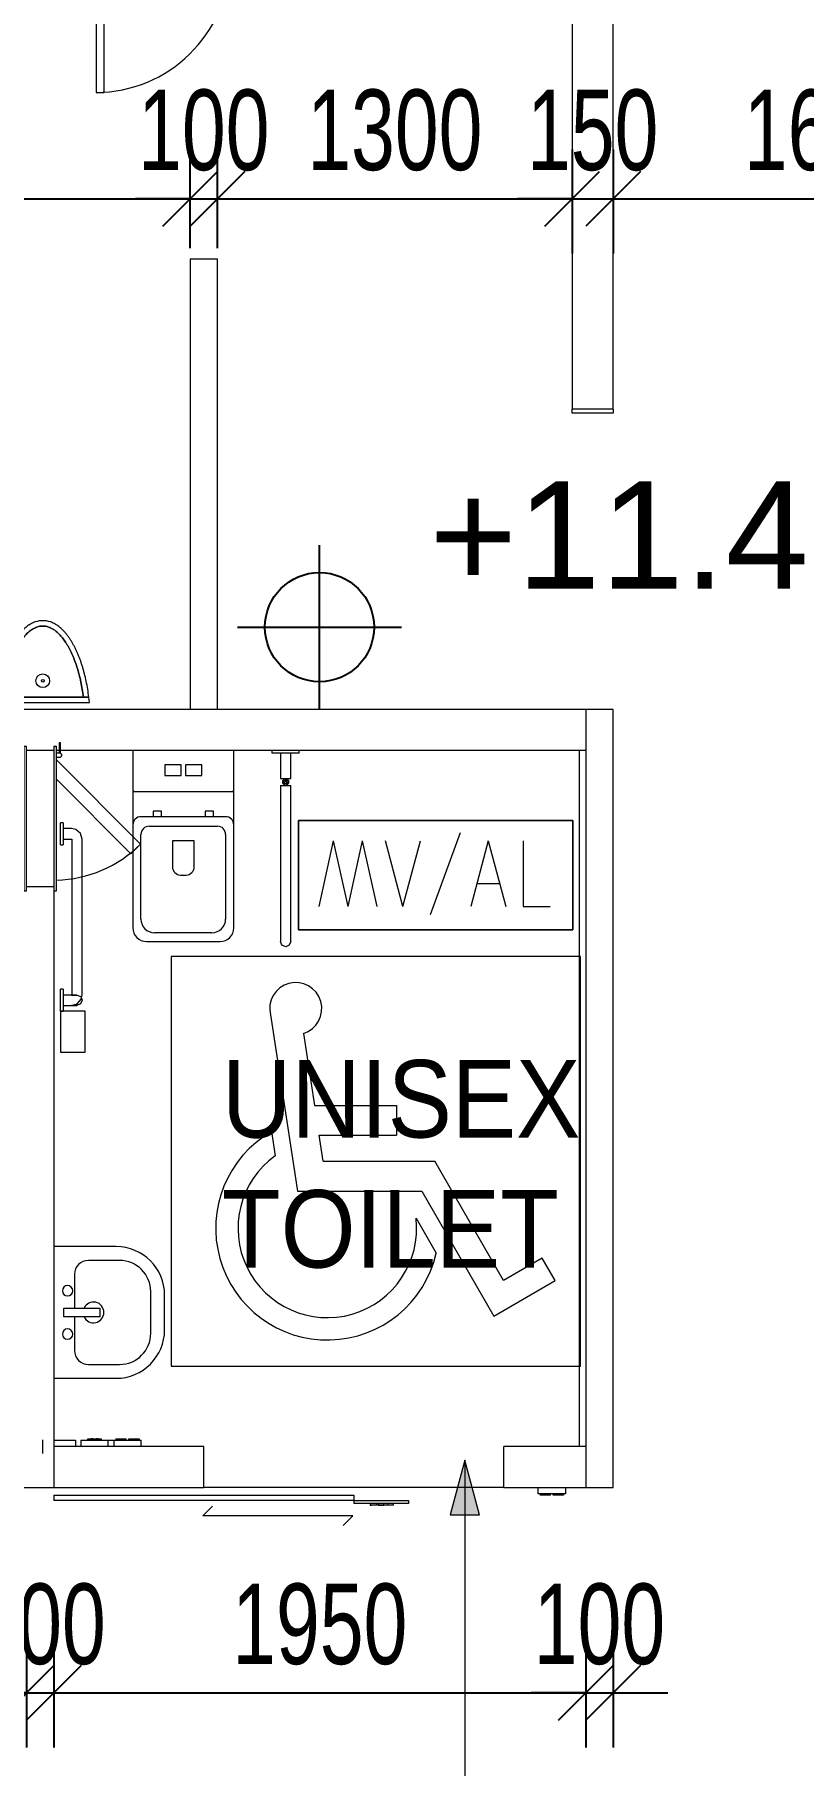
# Model space of a CAD drawing. Header units: millimetres. Extents: x 12827 to 178996, y -27589 to 73652.
# Drawn here: x 67819 to 70636, y 38590 to 44929 of the extents above; entities that cross this region are included whole.
import ezdxf

# ---------------------------------------------------------------- set-up
doc = ezdxf.new("R2010")
doc.units = ezdxf.units.MM
for name, color, linetype, lineweight in [('A-ANNO-DIMS', 211, 'Continuous', 5), ('A-ANNO-NOTE', 131, 'Continuous', 25), ('A-DETL-GENF', 92, 'Continuous', 20), ('A-DETL-THIN', 151, 'Continuous', 9), ('A-DOOR', 31, 'Continuous', 20), ('A-DOOR-FRAM', 31, 'Continuous', 30), ('A-FLOR', 192, 'Continuous', 9), ('A-GENM', 13, 'Continuous', 20), ('A-WALL', 113, 'Continuous', 20), ('G-ANNO-TEXT', 231, 'Continuous', 5), ('P-SANR-FIXT', 6, 'Continuous', 9)]:
    doc.layers.add(name, color=color, linetype=linetype, lineweight=lineweight)
doc.styles.add('Arial_1', font='arial.ttf', dxfattribs={"height": 393.413174})
doc.styles.add('Arial_2', font='arial.ttf', dxfattribs={"width": 0.7, "height": 295.05988})
doc.styles.add('Swis721 BT_1', font='swiss.ttf', dxfattribs={"width": 0.89, "height": 283.821263})
doc.dimstyles.new('Linear_-_1_5mm_Arial', dxfattribs={"dimscale": 304.8, "dimtxt": 300, "dimasz": 0.656168, "dimexe": 0.656168, "dimexo": 0.0625, "dimgap": 0.328084, "dimtad": 1, "dimdec": 0, "dimzin": 0, "dimdsep": 46, "dimtxsty": 'Arial_2', "dimblk1": 'OBLIQUE', "dimblk2": 'OBLIQUE', "dimsah": 1, "dimcen": 0.09, "dimadec": 0, "dimazin": 0, "dimtfac": 1, "dimtdec": 4, "dimtix": 1, "dimtmove": 0, "dimatfit": 3, "dimfxl": 0.656168, "dimfxlon": 1, "dimtvp": 1, "dimtolj": 1, "dimtzin": 0, "dimarcsym": 2})
doc.dimstyles.new('Linear_-_1_5mm_Arial_1', dxfattribs={"dimscale": 304.8, "dimtxt": 300, "dimasz": 0.656168, "dimexe": 0.656168, "dimexo": 0.0625, "dimgap": 0.328084, "dimtad": 1, "dimdec": 0, "dimzin": 0, "dimdsep": 46, "dimtxsty": 'Arial_2', "dimblk1": 'OBLIQUE', "dimblk2": 'OBLIQUE', "dimsah": 1, "dimcen": 0.09, "dimadec": 0, "dimazin": 0, "dimtfac": 1, "dimtdec": 4, "dimtix": 1, "dimtmove": 2, "dimatfit": 3, "dimfxl": 0.656168, "dimfxlon": 1, "dimtvp": 1, "dimtolj": 1, "dimtzin": 0, "dimarcsym": 2})

# ---------------------------------------------------------------- blocks, each defined once
blk = doc.blocks.new('DLN_Toilet-Disable - DLN_Toilet-Disable-2543874-Copy of 1_F')
at = {"layer": 'P-SANR-FIXT'}
for p, q in [((450, 1105.4), (360, 1105.4)), ((360, 1105.4), (360, 955.4)), ((450, 955.4), (450, 1105.4)), ((360, 955.4), (450, 955.4)), ((450, 955), (440, 955)), ((440, 875), (440, 955)), ((440, 955), (440, 953.6)), ((450, 955), (440, 955)), ((440, 953.6), (440, 955)), ((440, 955), (440, 953.6)), ((450, 955), (440, 955)), ((440, 953.6), (440, 955)), ((440, 955), (440, 953.6)), ((450, 953.6), (450, 955)), ((450, 955), (450, 875)), ((450, 953.6), (450, 955)), ((450, 955), (450, 953.6)), ((450, 953.6), (450, 955)), ((450, 955), (450, 953.6)), ((371, 895.5), (371, 325.1)), ((409, 325.1), (409, 895.5)), ((440, 934), (410, 934)), ((440, 934), (410, 934)), ((440, 934), (410, 934)), ((410, 896), (440, 896)), ((410, 896), (440, 896)), ((410, 896), (440, 896)), ((440, 876.4), (440, 875)), ((440, 875), (440, 876.4)), ((440, 876.4), (440, 875)), ((440, 875), (440, 876.4)), ((440, 876.4), (440, 875)), ((440, 875), (450, 875)), ((440, 875), (450, 875)), ((440, 875), (450, 875)), ((450, 875), (450, 876.4)), ((450, 875), (450, 876.4)), ((450, 876.4), (450, 875)), ((450, 875), (450, 876.4)), ((450, 876.4), (450, 875)), ((-394, 700), (-394, 128.2)), ((-356, 128.2), (-356, 700)), ((135, 700), (-135, 700)), ((-185, 650), (-185, 272.8)), ((-105, 667.8), (105.2, 667.8)), ((185, 272.8), (185, 650)), ((-155, 307.8), (-155, 617.8)), ((155.2, 617.8), (155.2, 307.8)), ((10, 456.5), (-10, 456.5)), ((-40, 426.5), (-40, 331.7)), ((40, 331.7), (40, 426.5)), ((-40, 331.7), (40, 331.7)), ((440, 324.6), (410, 324.6)), ((450, 345.6), (440, 345.6)), ((440, 265.6), (440, 345.6)), ((440, 345.6), (440, 344.2)), ((450, 344.2), (450, 345.6)), ((450, 345.6), (450, 265.6)), ((-185, 272.8), (-185, 145)), ((125.2, 277.8), (-125, 277.8)), ((185, 145), (185, 272.8)), ((410, 286.6), (440, 286.6)), ((440, 267), (440, 265.6)), ((440, 265.6), (450, 265.6)), ((450, 265.6), (450, 267)), ((-155, 242.8), (155, 242.8)), ((-110, 242.8), (-110, 222.8)), ((-110, 222.8), (-80, 222.8)), ((-80, 222.8), (-80, 242.8)), ((80, 242.8), (80, 222.8)), ((80, 222.8), (110, 222.8)), ((110, 222.8), (110, 242.8)), ((-356, 128.2), (-394, 128.2)), ((-377.5, 115.7), (-377.5, 128.2)), ((-372.5, 128.2), (-372.5, 115.7)), ((-185, 145), (-185, 0)), ((180, 150), (-180, 150)), ((185, 0), (185, 145)), ((-394, 103.2), (-394, 10)), ((-356, 103.2), (-394, 103.2)), ((-365, 120.7), (-385, 120.7)), ((-385, 110.7), (-385, 120.7)), ((-385, 120.7), (-385, 118.2)), ((-385, 113.2), (-385, 110.7)), ((-385, 110.7), (-365, 110.7)), ((-377.5, 125.7), (-382.5, 125.7)), ((-382.5, 118.2), (-382.5, 120.7)), ((-382.5, 120.7), (-382.5, 115.7)), ((-382.5, 115.7), (-382.5, 118.3)), ((-382.5, 103.2), (-382.5, 115.7)), ((-377.5, 115.7), (-377.5, 103.2)), ((-377.5, 105.7), (-372.5, 105.7)), ((-367.5, 125.7), (-372.5, 125.7)), ((-372.5, 103.2), (-372.5, 115.7)), ((-367.5, 115.7), (-367.5, 120.7)), ((-367.5, 120.7), (-367.5, 118.2)), ((-367.5, 118.3), (-367.5, 115.7)), ((-367.5, 115.7), (-367.5, 103.2)), ((-365, 118.2), (-365, 120.7)), ((-365, 120.7), (-365, 110.7)), ((-365, 110.7), (-365, 113.2)), ((-356, 10), (-356, 103.2)), ((-7.5, 92.5), (-67.5, 92.5)), ((-67.5, 92.5), (-67.5, 52.5)), ((-7.5, 52.5), (-7.5, 92.5)), ((67.5, 92.5), (7.5, 92.5)), ((7.5, 92.5), (7.5, 52.5)), ((67.5, 52.5), (67.5, 92.5)), ((-425, 10), (-325, 10)), ((-425, 10), (-425, 0)), ((-325, 10), (-325, 0)), ((-67.5, 52.5), (-7.5, 52.5)), ((7.5, 52.5), (67.5, 52.5))]:
    blk.add_line(p, q, dxfattribs=at)
at = {"layer": 'P-SANR-FIXT', "flags": 128}
for points in [[(371, 915), (377, 928.9), (390, 934)], [(410, 934), (388.9, 927.9), (374.6, 911.6), (371, 895.5)], [(390, 896), (376.1, 902), (371, 915)], [(390, 934), (396, 934), (410, 934)], [(410, 934), (395.7, 934), (390, 934)], [(410, 896), (395.7, 896), (390, 896)], [(390, 896), (396, 896), (410, 896)], [(409, 895.5), (409.3, 895.8), (410, 896)], [(-394, 700), (-388, 713.9), (-375, 719)], [(-375, 719), (-361.1, 713), (-356, 700)], [(371, 325.1), (377.2, 304.3), (393.7, 290.1), (410, 286.6)], [(410, 324.6), (409, 325), (409, 325.1)]]:
    blk.add_lwpolyline(points, dxfattribs=at)
at = {"layer": 'P-SANR-FIXT'}
for centre, radius, start, end in [((-135, 650), 50, 90, 180), ((135, 650), 50, 0, 90), ((-105, 617.8), 50, 90, 180), ((105.2, 617.8), 50, 0, 90), ((-10, 426.5), 30, 90, 180), ((10, 426.5), 30, 360, 90), ((-155, 272.8), 30, 180, 270), ((-125, 307.8), 30, 180, 270), ((125.2, 307.8), 30, 270, 0), ((155, 272.8), 30, 270, 0), ((-180, 145), 5, 90, 180), ((-180, 145), 5, 105, 165), ((-180, 145), 5, 105, 165), ((180, 145), 5, 0, 90), ((180, 145), 5, 15, 75), ((180, 145), 5, 15, 75)]:
    blk.add_arc(centre, radius, start, end, dxfattribs=at)
blk = doc.blocks.new('wash_basin_12267 - 19_ x 16_-6683982-Copy of 1_F')
at = {"layer": 'P-SANR-FIXT'}
for p, q in [((357.1, 456.4), (230.1, 456.4)), ((369.8, 405.6), (217.4, 405.6)), ((52.3, 278.6), (52.3, 50)), ((103.1, 291.3), (103.1, 177)), ((484.1, 177), (484.1, 291.3)), ((534.9, 50), (534.9, 278.6)), ((277.7, 87), (277.7, 219.6)), ((277.7, 219.6), (309.3, 219.6)), ((309.3, 219.6), (309.3, 87)), ((153.9, 126.2), (277.7, 126.2)), ((309.3, 87), (277.7, 87)), ((309.3, 126.2), (433.3, 126.2))]:
    blk.add_line(p, q, dxfattribs=at)
for centre, radius, start, end in [((230.1, 278.6), 177.8, 90, 180), ((357.1, 278.6), 177.8, 360, 90), ((217.4, 291.3), 114.3, 90, 180), ((369.8, 291.3), 114.3, 360, 90), ((293.6, 195.8), 38.1, 294.3702, 245.37568), ((153.9, 177), 50.8, 180, 270), ((433.3, 177), 50.8, 270, 0), ((214.2, 100.8), 19, 0, 180), ((214.2, 100.8), 19, 180, 0), ((372.8, 100.8), 19, 0, 180), ((372.8, 100.8), 19, 180, 0)]:
    blk.add_arc(centre, radius, start, end, dxfattribs=at)
blk = doc.blocks.new('DLN-Access Panel__AP01_ - _AP04a_ 450 x 650 _WH_-16057185-Copy of 1_F')
at = {"layer": 'A-DOOR', "lineweight": 15}
for p, q in [((-215, 60), (93.2, 368.2)), ((128.6, 332.8), (-144.3, 60)), ((93.2, 368.2), (128.6, 332.8)), ((-239.6, 75), (-277.5, 75)), ((-277.5, 75), (-277.5, 70)), ((-277.5, 70), (-240, 70)), ((-240, 72.5), (-240, 60)), ((-225, 60), (-225, 72.5)), ((-265, 50), (-265, 60)), ((265, 60), (-265, 60)), ((-265, 50), (265, 50)), ((265, 50), (265, 60)), ((-265, -60), (-265, -50)), ((265, -50), (-265, -50)), ((-265, -60), (265, -60)), ((265, -60), (265, -50))]:
    blk.add_line(p, q, dxfattribs=at)
for centre, radius, start, end in [((-225, 50), 450, 1.2921, 45), ((-232.5, 72.5), 7.5, 360, 180), ((-232.5, 72.5), 7.5, 58.3741, 160.52878), ((-232.5, 72.5), 7.5, 60, 120), ((-232.5, 72.5), 7.5, 58.3741, 116.7482)]:
    blk.add_arc(centre, radius, start, end, dxfattribs=at)
at = {"layer": 'A-DOOR-FRAM', "lineweight": 15}
for p, q in [((-250, 50), (-250, -50)), ((250, 50), (250, -50))]:
    blk.add_line(p, q, dxfattribs=at)
blk = doc.blocks.new('Accessible Toilet Power Operated Sliding Door_V14 - Accessible Toilet Power Operated Sliding Door_V14-17315369-Copy of 1_F')
at = {"layer": 'A-DOOR', "lineweight": 15}
for p, q in [((-1111.1, 213.7), (-1146.5, 178.3)), ((-1146.5, 178.3), (-596.5, 178.3)), ((-596.5, 178.3), (-631.9, 143)), ((-1925, 98), (-1825, 98)), ((-1925, 75), (-1925, 98)), ((-1917.9, 103), (-1880, 103)), ((-1917.9, 98), (-1917.9, 103)), ((-1880, 103), (-1880, 98)), ((-1870, 103), (-1832.1, 103)), ((-1870, 103), (-1870, 98)), ((-1832.1, 98), (-1832.1, 103)), ((-1825, 98), (-1825, 75)), ((-1150, 103), (-1150, 123)), ((-1150, 123), (-50, 123)), ((-50, 103), (-1150, 103)), ((-50, 103), (-50, 123)), ((-370, -75), (-370, -98)), ((-270, -98), (-370, -98)), ((-362.9, -103), (-362.9, -98)), ((-325, -103), (-362.9, -103)), ((-325, -98), (-325, -103)), ((-315, -98), (-315, -103)), ((-277.1, -103), (-315, -103)), ((-277.1, -103), (-277.1, -98)), ((-270, -98), (-270, -75)), ((-250, -98), (-270, -98)), ((-250, -75), (-250, -98)), ((-150, -98), (-250, -98)), ((-225, -98), (-225, -103)), ((-218, -103), (-225, -103)), ((-218, -98), (-218, -103)), ((-218, -98), (-218, -103)), ((-182, -103), (-218, -103)), ((-213, -98), (-213, -103)), ((-213, -103), (-206.5, -103)), ((-204.7, -103), (-213, -103)), ((-187, -103), (-195.3, -103)), ((-193.5, -103), (-187, -103)), ((-187, -98), (-187, -103)), ((-182, -103), (-182, -98)), ((-182, -98), (-182, -103)), ((-175, -103), (-182, -103)), ((-175, -98), (-175, -103)), ((-150, -98), (-150, -75)), ((-130, -98), (-130, -75)), ((-50, -98), (-130, -98))]:
    blk.add_line(p, q, dxfattribs=at)
blk = doc.blocks.new('DLN_Urinal - DLN_Urinal-13425863-Copy of 1_F')
at = {"layer": 'P-SANR-FIXT'}
for p, q in [((-277.9, 32.5), (-280.2, 12.5)), ((-280.2, 12.5), (62, 12.5)), ((59.8, 32.5), (-277.9, 32.5)), ((-277.9, 32.5), (-258.1, 32.5)), ((-258.1, 32.5), (39.9, 32.5)), ((39.9, 32.5), (59.8, 32.5)), ((62, 12.5), (59.8, 32.5))]:
    blk.add_line(p, q, dxfattribs=at)
for radius in [25, 5]:
    blk.add_circle((-109.1, 92.5), radius, dxfattribs=at)
for points, knots in [([(-109.1, 312.5), (-118.5, 312.7), (-132.6, 310.5), (-151.1, 302.3), (-162.5, 295.1), (-171.5, 288.2), (-178.1, 282.3), (-184.6, 275.9), (-191, 268.9), (-197.2, 261.3), (-203.4, 253.1), (-209.3, 244.4), (-217, 232.2), (-224.4, 218.9), (-231.4, 204.6), (-236.4, 193.5), (-241.2, 182), (-245.8, 170), (-250.2, 157.6), (-254.3, 144.9), (-258.2, 131.8), (-263, 113.9), (-268.5, 90.8), (-273.8, 62.2), (-276.7, 42.5), (-277.9, 32.5)], [0, 0, 0, 0, 0.125, 0.1875, 0.25, 0.28125, 0.3125, 0.34375, 0.375, 0.40625, 0.4375, 0.46875, 0.5, 0.5625, 0.59375, 0.625, 0.65625, 0.6875, 0.71875, 0.75, 0.78125, 0.8125, 0.875, 0.9375, 1, 1, 1, 1]), ([(-258.1, 32.5), (-256.8, 42.2), (-254, 61.1), (-248.7, 88.6), (-243.5, 110.7), (-238.8, 127.9), (-235, 140.3), (-231.1, 152.4), (-226.8, 164.2), (-222.4, 175.6), (-217.8, 186.5), (-213.1, 196.9), (-208.1, 207), (-203, 216.5), (-197.7, 225.5), (-192.4, 233.9), (-186.9, 241.9), (-181.2, 249.3), (-175.6, 256.1), (-170, 262.3), (-162.3, 269.7), (-154.6, 276.1), (-147.1, 281.2), (-139.5, 285.5), (-126.6, 291.1), (-116, 292.8), (-109.1, 292.5)], [0, 0, 0, 0, 0.0625, 0.125, 0.1875, 0.21875, 0.25, 0.28125, 0.3125, 0.34375, 0.375, 0.40625, 0.4375, 0.46875, 0.5, 0.53125, 0.5625, 0.59375, 0.625, 0.65625, 0.6875, 0.75, 0.78125, 0.8125, 0.875, 1, 1, 1, 1]), ([(-109.1, 292.5), (-116, 292.8), (-126.6, 291.1), (-141.4, 284.7), (-152.7, 277.7), (-162.3, 269.7), (-170, 262.3), (-175.6, 256.1), (-181.2, 249.3), (-186.9, 241.9), (-192.4, 233.9), (-197.7, 225.5), (-203, 216.5), (-208.1, 207), (-213.1, 196.9), (-217.8, 186.5), (-222.4, 175.6), (-226.8, 164.2), (-231.1, 152.4), (-235, 140.3), (-238.8, 127.9), (-243.5, 110.7), (-248.7, 88.6), (-254, 61.1), (-256.8, 42.2), (-258.1, 32.5)], [0, 0, 0, 0, 0.125, 0.1875, 0.25, 0.3125, 0.34375, 0.375, 0.40625, 0.4375, 0.46875, 0.5, 0.53125, 0.5625, 0.59375, 0.625, 0.65625, 0.6875, 0.71875, 0.75, 0.78125, 0.8125, 0.875, 0.9375, 1, 1, 1, 1]), ([(59.8, 32.5), (58.5, 42.5), (55.7, 62.2), (50.3, 90.8), (44.9, 113.9), (40.1, 131.8), (36.2, 144.9), (32.1, 157.6), (27.7, 170), (23.1, 182), (18.3, 193.5), (13.3, 204.6), (8, 215.3), (2.6, 225.6), (-3, 235.3), (-8.8, 244.4), (-14.8, 253.1), (-20.9, 261.3), (-29.2, 271.4), (-40, 282.6), (-53.3, 293.7), (-67, 302.3), (-85.6, 310.5), (-99.6, 312.7), (-109.1, 312.5)], [0, 0, 0, 0, 0.0625, 0.125, 0.1875, 0.21875, 0.25, 0.28125, 0.3125, 0.34375, 0.375, 0.40625, 0.4375, 0.46875, 0.5, 0.53125, 0.5625, 0.59375, 0.625, 0.6875, 0.75, 0.8125, 0.875, 1, 1, 1, 1]), ([(-109.1, 292.5), (-102.2, 292.8), (-91.6, 291.1), (-76.7, 284.7), (-65.4, 277.7), (-55.9, 269.7), (-48.2, 262.3), (-42.5, 256.1), (-36.9, 249.3), (-31.3, 241.9), (-25.8, 233.9), (-20.4, 225.5), (-15.2, 216.5), (-10.1, 207), (-5.1, 196.9), (-0.3, 186.5), (4.3, 175.6), (8.7, 164.2), (12.9, 152.4), (16.9, 140.3), (20.6, 127.9), (25.3, 110.7), (30.6, 88.6), (35.8, 61.1), (38.7, 42.2), (39.9, 32.5)], [0, 0, 0, 0, 0.125, 0.1875, 0.25, 0.3125, 0.34375, 0.375, 0.40625, 0.4375, 0.46875, 0.5, 0.53125, 0.5625, 0.59375, 0.625, 0.65625, 0.6875, 0.71875, 0.75, 0.78125, 0.8125, 0.875, 0.9375, 1, 1, 1, 1]), ([(39.9, 32.5), (38.7, 42.2), (35.8, 61.1), (30.6, 88.6), (25.3, 110.7), (20.6, 127.9), (16.9, 140.3), (12.9, 152.4), (8.7, 164.2), (4.3, 175.6), (-0.3, 186.5), (-5.1, 196.9), (-10.1, 207), (-15.2, 216.5), (-20.4, 225.5), (-25.8, 233.9), (-31.3, 241.9), (-36.9, 249.3), (-42.5, 256.1), (-48.2, 262.3), (-55.9, 269.7), (-63.5, 276.1), (-71.1, 281.2), (-78.6, 285.5), (-91.6, 291.1), (-102.2, 292.8), (-109.1, 292.5)], [0, 0, 0, 0, 0.0625, 0.125, 0.1875, 0.21875, 0.25, 0.28125, 0.3125, 0.34375, 0.375, 0.40625, 0.4375, 0.46875, 0.5, 0.53125, 0.5625, 0.59375, 0.625, 0.65625, 0.6875, 0.75, 0.78125, 0.8125, 0.875, 1, 1, 1, 1])]:
    blk.add_open_spline(points, degree=3, knots=knots, dxfattribs=at)
blk = doc.blocks.new('DLN-Single Door - _AP11_ 450 x2000 _WH_-15258265-Copy of 1_F')
at = {"layer": 'A-DOOR', "lineweight": 15}
for p, q in [((-235, 85), (-265, 85)), ((-265, 85), (-265, 75)), ((-265, 75), (-235, 75)), ((-235, 75), (-235, 85)), ((265, 85), (235, 85)), ((235, 85), (235, 75)), ((235, 75), (265, 75)), ((265, 75), (265, 85)), ((-235, -75), (-265, -75)), ((-265, -75), (-265, -85)), ((-265, -85), (-235, -85)), ((-245, -85), (-245, -565)), ((-215, -75), (-235, -75)), ((-235, -85), (-235, -75)), ((-215, -565), (-215, -75)), ((265, -75), (235, -75)), ((235, -75), (235, -85)), ((235, -85), (265, -85)), ((265, -85), (265, -75)), ((-245, -565), (-215, -565))]:
    blk.add_line(p, q, dxfattribs=at)
for start, end in [(270, 358.81315), (359.99475, 0.5)]:
    blk.add_arc((-245, -75), 490, start, end, dxfattribs=at)
at = {"layer": 'A-DOOR-FRAM', "lineweight": 15}
for p, q in [((-220, 75), (-250, 75)), ((-250, 75), (-250, -75)), ((-220, -45), (-220, 75)), ((220, 75), (220, -45)), ((250, 75), (220, 75)), ((250, -75), (250, 75)), ((-245, -75), (-245, -45)), ((-245, -45), (-220, -45)), ((220, -45), (245, -45)), ((245, -45), (245, -75)), ((-250, -75), (-245, -75)), ((245, -75), (250, -75))]:
    blk.add_line(p, q, dxfattribs=at)
blk = doc.blocks.new('Signage - Dis_Wall Mount 2_ - Signage - Dis_Wall Mount 2_-17087926-Copy of 1_F')
at = {"layer": 'A-GENM'}
for p, q in [((-100, 10), (100, 10)), ((-100, 10), (-100, 0)), ((100, 0), (-100, 0)), ((-40, 0), (-40, -6)), ((-16.7, 0), (-16.7, -6)), ((-10, 0), (-10, -6)), ((-10, 0), (-10, -6)), ((10, -6), (10, 0)), ((10, -6), (10, 0)), ((10, -6), (10, 0)), ((25.9, -6), (25.9, 0)), ((45.3, -6), (45.3, 0)), ((100, 10), (100, 0)), ((-16.7, -6), (-40, -6)), ((-40, -6), (-36, -6)), ((10, -6), (-14.5, -6)), ((10, -6), (-10, -6)), ((-10, -6), (10, -6)), ((10, -6), (-10, -6)), ((25.9, -6), (10, -6)), ((32.2, -6), (25.9, -6)), ((45.3, -6), (32.2, -6))]:
    blk.add_line(p, q, dxfattribs=at)
blk = doc.blocks.new('DLN_Disable Sign - DLN_Disable Sign-1794425-Copy of 1_F')
at = {"layer": 'A-DETL-GENF'}
for p, q in [((-750, 750), (-750, -750)), ((750, 750), (-750, 750)), ((750, -750), (750, 750)), ((-385.8, 536.1), (-286.4, -109.1)), ((-264.9, 467.9), (-224.3, 204.5)), ((-224.3, 204.5), (75.7, 204.5)), ((75.7, 204.5), (75.7, 95.5)), ((-381.8, 108.8), (-368.2, 20.4)), ((-207.5, 95.5), (75.7, 95.5)), ((-192.8, 0), (-207.5, 95.5)), ((-192.8, 0), (216.3, 0)), ((468.2, -436.4), (216.3, 0)), ((-286.4, -109.1), (169.1, -109.1)), ((169.1, -109.1), (433.3, -566.8)), ((148, -208.9), (221.6, -336.4)), ((609.9, -354.5), (468.2, -436.4)), ((657.7, -437.2), (609.9, -354.5)), ((433.3, -566.8), (657.7, -437.2)), ((-750, -750), (750, -750))]:
    blk.add_line(p, q, dxfattribs=at)
for centre, radius, start, end in [((-293.2, 559.1), 95.5, 287.21299, 193.94427), ((-177.3, -245.5), 409.1, 120, 347.15143), ((-177.3, -245.5), 327.3, 125.68533, 6.41135)]:
    blk.add_arc(centre, radius, start, end, dxfattribs=at)
blk = doc.blocks.new('DLN_2D-MV_AL - MV_AL_RED_-1735445-Copy of 1_F')
at = {"layer": 'A-DETL-GENF'}
for p, q in [((502.5, 200), (-502.5, 200)), ((-502.5, 200), (-502.5, -200)), ((-502.5, 200), (502.5, 200)), ((-502.5, -200), (-502.5, 200)), ((502.5, -200), (502.5, 200)), ((502.5, 200), (502.5, -200)), ((89.3, 154.7), (-20.2, -146)), ((-375.6, 125), (-428.8, -115)), ((-375.6, 125), (-322.4, -115)), ((-269.2, 125), (-322.4, -115)), ((-269.2, 125), (-216, -115)), ((-120.1, -115), (-184.4, 125)), ((-120.1, -115), (-55.8, 125)), ((192.7, 125), (128.4, -115)), ((192.7, 125), (257, -115)), ((319.9, 125), (319.9, -115)), ((151.1, -30.3), (234.3, -30.3)), ((319.9, -115), (419.9, -115)), ((-502.5, -200), (502.5, -200)), ((502.5, -200), (-502.5, -200))]:
    blk.add_line(p, q, dxfattribs=at)
blk = doc.blocks.new('DLN_Slab Level Mark - SSL-2mm_Type 2-2670448-Copy of 1_F')
at = {"layer": 'A-ANNO-NOTE'}
for p, q in [((0, 1.5), (0, -1.5)), ((-1.5, 0), (1.5, 0))]:
    blk.add_line(p, q, dxfattribs=at)
blk.add_circle((0, 0), 1, dxfattribs=at)
blk = doc.blocks.new('_Oblique')
at = {"color": 0, "linetype": 'ByBlock', "lineweight": -2}
blk.add_line((-0.5, -0.5), (0.5, 0.5), dxfattribs=at)
blk = doc.blocks.new('DIMBLOCK41-Copy of 1_F')
at = {"layer": 'A-ANNO-DIMS', "color": 0, "lineweight": -2, "transparency": 16777216}
for p, q in [((63289.3, 44508.6), (63289.3, 44127.6)), ((68389.3, 44146.7), (68389.3, 44527.6)), ((63289.3, 44327.6), (68389.3, 44327.6))]:
    blk.add_line(p, q, dxfattribs=at)
at = {"layer": 'Defpoints', "color": 0, "transparency": 16777216}
for p in [(63289.3, 44527.6), (68389.3, 44327.6), (68389.3, 44127.6)]:
    blk.add_point(p, dxfattribs=at)
at = {"layer": 'A-ANNO-DIMS', "color": 0, "lineweight": -2, "transparency": 16777216, "xscale": 200, "yscale": 200, "zscale": 200, "rotation": 180}
blk.add_blockref('_Oblique', (63289.3, 44327.6), dxfattribs=at)
at = {"layer": 'A-ANNO-DIMS', "color": 0, "lineweight": -2, "transparency": 16777216, "xscale": 200, "yscale": 200, "zscale": 200}
blk.add_blockref('_Oblique', (68389.3, 44327.6), dxfattribs=at)
at = {"layer": 'A-ANNO-DIMS', "color": 0, "transparency": 16777216, "insert": (65839.3, 44578.3), "char_height": 295.06, "width": 753.231, "attachment_point": 5, "style": 'Arial_2'}
blk.add_mtext('\\A1;5100', dxfattribs=at)
blk = doc.blocks.new('DIMBLOCK42-Copy of 1_F')
at = {"layer": 'A-ANNO-DIMS', "color": 0, "lineweight": -2, "transparency": 16777216}
for p, q in [((68389.3, 44146.7), (68389.3, 44527.6)), ((68489.3, 44146.7), (68489.3, 44527.6)), ((68389.3, 44327.6), (68189.3, 44327.6)), ((68389.3, 44327.6), (68489.3, 44327.6)), ((68489.3, 44327.6), (68689.3, 44327.6))]:
    blk.add_line(p, q, dxfattribs=at)
at = {"layer": 'Defpoints', "color": 0, "transparency": 16777216}
for p in [(68489.3, 44327.6), (68389.3, 44127.6), (68489.3, 44127.6)]:
    blk.add_point(p, dxfattribs=at)
at = {"layer": 'A-ANNO-DIMS', "color": 0, "lineweight": -2, "transparency": 16777216, "xscale": 200, "yscale": 200, "zscale": 200}
blk.add_blockref('_Oblique', (68389.3, 44327.6), dxfattribs=at)
at = {"layer": 'A-ANNO-DIMS', "color": 0, "lineweight": -2, "transparency": 16777216, "xscale": 200, "yscale": 200, "zscale": 200, "rotation": 180}
blk.add_blockref('_Oblique', (68489.3, 44327.6), dxfattribs=at)
at = {"layer": 'A-ANNO-DIMS', "color": 0, "transparency": 16777216, "insert": (68439.3, 44578.3), "char_height": 295.06, "width": 564.923, "attachment_point": 5, "style": 'Arial_2'}
blk.add_mtext('\\A1;100', dxfattribs=at)
blk = doc.blocks.new('DIMBLOCK43-Copy of 1_F')
at = {"layer": 'A-ANNO-DIMS', "color": 0, "lineweight": -2, "transparency": 16777216}
for p, q in [((68489.3, 44146.7), (68489.3, 44527.6)), ((69789.3, 44508.6), (69789.3, 44127.6)), ((68489.3, 44327.6), (69789.3, 44327.6))]:
    blk.add_line(p, q, dxfattribs=at)
at = {"layer": 'Defpoints', "color": 0, "transparency": 16777216}
for p in [(69789.3, 44527.6), (69789.3, 44327.6), (68489.3, 44127.6)]:
    blk.add_point(p, dxfattribs=at)
at = {"layer": 'A-ANNO-DIMS', "color": 0, "lineweight": -2, "transparency": 16777216, "xscale": 200, "yscale": 200, "zscale": 200, "rotation": 180}
blk.add_blockref('_Oblique', (68489.3, 44327.6), dxfattribs=at)
at = {"layer": 'A-ANNO-DIMS', "color": 0, "lineweight": -2, "transparency": 16777216, "xscale": 200, "yscale": 200, "zscale": 200}
blk.add_blockref('_Oblique', (69789.3, 44327.6), dxfattribs=at)
at = {"layer": 'A-ANNO-DIMS', "color": 0, "transparency": 16777216, "insert": (69139.3, 44578.4), "char_height": 295.06, "width": 753.231, "attachment_point": 5, "style": 'Arial_2'}
blk.add_mtext('\\A1;1300', dxfattribs=at)
blk = doc.blocks.new('DIMBLOCK44-Copy of 1_F')
at = {"layer": 'A-ANNO-DIMS', "color": 0, "lineweight": -2, "transparency": 16777216}
for p, q in [((69789.3, 44508.6), (69789.3, 44127.6)), ((69939.3, 44508.6), (69939.3, 44127.6)), ((69789.3, 44327.6), (69589.3, 44327.6)), ((69789.3, 44327.6), (69939.3, 44327.6)), ((69939.3, 44327.6), (70139.3, 44327.6))]:
    blk.add_line(p, q, dxfattribs=at)
at = {"layer": 'Defpoints', "color": 0, "transparency": 16777216}
for p in [(69789.3, 44527.6), (69939.3, 44527.6), (69939.3, 44327.6)]:
    blk.add_point(p, dxfattribs=at)
at = {"layer": 'A-ANNO-DIMS', "color": 0, "lineweight": -2, "transparency": 16777216, "xscale": 200, "yscale": 200, "zscale": 200}
blk.add_blockref('_Oblique', (69789.3, 44327.6), dxfattribs=at)
at = {"layer": 'A-ANNO-DIMS', "color": 0, "lineweight": -2, "transparency": 16777216, "xscale": 200, "yscale": 200, "zscale": 200, "rotation": 180}
blk.add_blockref('_Oblique', (69939.3, 44327.6), dxfattribs=at)
at = {"layer": 'A-ANNO-DIMS', "color": 0, "transparency": 16777216, "insert": (69864.3, 44578.3), "char_height": 295.06, "width": 564.923, "attachment_point": 5, "style": 'Arial_2'}
blk.add_mtext('\\A1;150', dxfattribs=at)
blk = doc.blocks.new('DIMBLOCK45-Copy of 1_F')
at = {"layer": 'A-ANNO-DIMS', "color": 0, "lineweight": -2, "transparency": 16777216}
for p, q in [((69939.3, 44508.6), (69939.3, 44127.6)), ((71539.3, 44508.6), (71539.3, 44127.6)), ((69939.3, 44327.6), (71539.3, 44327.6))]:
    blk.add_line(p, q, dxfattribs=at)
at = {"layer": 'Defpoints', "color": 0, "transparency": 16777216}
for p in [(69939.3, 44527.6), (71539.3, 44527.6), (71539.3, 44327.6)]:
    blk.add_point(p, dxfattribs=at)
at = {"layer": 'A-ANNO-DIMS', "color": 0, "lineweight": -2, "transparency": 16777216, "xscale": 200, "yscale": 200, "zscale": 200, "rotation": 180}
blk.add_blockref('_Oblique', (69939.3, 44327.6), dxfattribs=at)
at = {"layer": 'A-ANNO-DIMS', "color": 0, "lineweight": -2, "transparency": 16777216, "xscale": 200, "yscale": 200, "zscale": 200}
blk.add_blockref('_Oblique', (71539.3, 44327.6), dxfattribs=at)
at = {"layer": 'A-ANNO-DIMS', "color": 0, "transparency": 16777216, "insert": (70739.3, 44578.3), "char_height": 295.06, "width": 753.231, "attachment_point": 5, "style": 'Arial_2'}
blk.add_mtext('\\A1;1600', dxfattribs=at)
blk = doc.blocks.new('DIMBLOCK50-Copy of 1_F')
at = {"layer": 'A-ANNO-DIMS', "color": 0, "lineweight": -2, "transparency": 16777216}
for p, q in [((65489.3, 39036.5), (65489.3, 38655.6)), ((67789.3, 39036.5), (67789.3, 38655.6)), ((65489.3, 38855.6), (67789.3, 38855.6))]:
    blk.add_line(p, q, dxfattribs=at)
at = {"layer": 'Defpoints', "color": 0, "transparency": 16777216}
for p in [(65489.3, 39055.6), (67789.3, 39055.6), (67789.3, 38855.6)]:
    blk.add_point(p, dxfattribs=at)
at = {"layer": 'A-ANNO-DIMS', "color": 0, "lineweight": -2, "transparency": 16777216, "xscale": 200, "yscale": 200, "zscale": 200, "rotation": 180}
blk.add_blockref('_Oblique', (65489.3, 38855.6), dxfattribs=at)
at = {"layer": 'A-ANNO-DIMS', "color": 0, "lineweight": -2, "transparency": 16777216, "xscale": 200, "yscale": 200, "zscale": 200}
blk.add_blockref('_Oblique', (67789.3, 38855.6), dxfattribs=at)
at = {"layer": 'A-ANNO-DIMS', "color": 0, "transparency": 16777216, "insert": (66639.3, 39106.3), "char_height": 295.06, "width": 753.231, "attachment_point": 5, "style": 'Arial_2'}
blk.add_mtext('\\A1;2300', dxfattribs=at)
blk = doc.blocks.new('DIMBLOCK51-Copy of 1_F')
at = {"layer": 'A-ANNO-DIMS', "color": 0, "lineweight": -2, "transparency": 16777216}
for p, q in [((67789.3, 39036.5), (67789.3, 38655.6)), ((67889.3, 39036.5), (67889.3, 38655.6)), ((67789.3, 38855.6), (67589.3, 38855.6)), ((67789.3, 38855.6), (67889.3, 38855.6)), ((67889.3, 38855.6), (68089.3, 38855.6))]:
    blk.add_line(p, q, dxfattribs=at)
at = {"layer": 'Defpoints', "color": 0, "transparency": 16777216}
for p in [(67789.3, 39055.6), (67889.3, 39055.6), (67889.3, 38855.6)]:
    blk.add_point(p, dxfattribs=at)
at = {"layer": 'A-ANNO-DIMS', "color": 0, "lineweight": -2, "transparency": 16777216, "xscale": 200, "yscale": 200, "zscale": 200}
blk.add_blockref('_Oblique', (67789.3, 38855.6), dxfattribs=at)
at = {"layer": 'A-ANNO-DIMS', "color": 0, "lineweight": -2, "transparency": 16777216, "xscale": 200, "yscale": 200, "zscale": 200, "rotation": 180}
blk.add_blockref('_Oblique', (67889.3, 38855.6), dxfattribs=at)
at = {"layer": 'A-ANNO-DIMS', "color": 0, "transparency": 16777216, "insert": (67839.3, 39106.2), "char_height": 295.06, "width": 564.923, "attachment_point": 5, "style": 'Arial_2'}
blk.add_mtext('\\A1;100', dxfattribs=at)
blk = doc.blocks.new('DIMBLOCK52-Copy of 1_F')
at = {"layer": 'A-ANNO-DIMS', "color": 0, "lineweight": -2, "transparency": 16777216}
for p, q in [((67889.3, 39036.5), (67889.3, 38655.6)), ((69839.3, 39036.5), (69839.3, 38655.6)), ((67889.3, 38855.6), (69839.3, 38855.6))]:
    blk.add_line(p, q, dxfattribs=at)
at = {"layer": 'Defpoints', "color": 0, "transparency": 16777216}
for p in [(67889.3, 39055.6), (69839.3, 39055.6), (69839.3, 38855.6)]:
    blk.add_point(p, dxfattribs=at)
at = {"layer": 'A-ANNO-DIMS', "color": 0, "lineweight": -2, "transparency": 16777216, "xscale": 200, "yscale": 200, "zscale": 200, "rotation": 180}
blk.add_blockref('_Oblique', (67889.3, 38855.6), dxfattribs=at)
at = {"layer": 'A-ANNO-DIMS', "color": 0, "lineweight": -2, "transparency": 16777216, "xscale": 200, "yscale": 200, "zscale": 200}
blk.add_blockref('_Oblique', (69839.3, 38855.6), dxfattribs=at)
at = {"layer": 'A-ANNO-DIMS', "color": 0, "transparency": 16777216, "insert": (68864.3, 39106.2), "char_height": 295.06, "width": 753.231, "attachment_point": 5, "style": 'Arial_2'}
blk.add_mtext('\\A1;1950', dxfattribs=at)
blk = doc.blocks.new('DIMBLOCK53-Copy of 1_F')
at = {"layer": 'A-ANNO-DIMS', "color": 0, "lineweight": -2, "transparency": 16777216}
for p, q in [((69839.3, 39036.5), (69839.3, 38655.6)), ((69939.3, 39036.5), (69939.3, 38655.6)), ((69839.3, 38855.6), (69639.3, 38855.6)), ((69839.3, 38855.6), (69939.3, 38855.6)), ((69939.3, 38855.6), (70139.3, 38855.6))]:
    blk.add_line(p, q, dxfattribs=at)
at = {"layer": 'Defpoints', "color": 0, "transparency": 16777216}
for p in [(69839.3, 39055.6), (69939.3, 39055.6), (69939.3, 38855.6)]:
    blk.add_point(p, dxfattribs=at)
at = {"layer": 'A-ANNO-DIMS', "color": 0, "lineweight": -2, "transparency": 16777216, "xscale": 200, "yscale": 200, "zscale": 200}
blk.add_blockref('_Oblique', (69839.3, 38855.6), dxfattribs=at)
at = {"layer": 'A-ANNO-DIMS', "color": 0, "lineweight": -2, "transparency": 16777216, "xscale": 200, "yscale": 200, "zscale": 200, "rotation": 180}
blk.add_blockref('_Oblique', (69939.3, 38855.6), dxfattribs=at)
at = {"layer": 'A-ANNO-DIMS', "color": 0, "transparency": 16777216, "insert": (69889.3, 39106.2), "char_height": 295.06, "width": 564.923, "attachment_point": 5, "style": 'Arial_2'}
blk.add_mtext('\\A1;100', dxfattribs=at)
blk = doc.blocks.new('DIMBLOCK156-Copy of 1_F')
at = {"layer": 'A-ANNO-DIMS', "color": 0, "lineweight": -2, "transparency": 16777216}
for p, q in [((69939.3, 44508.6), (69939.3, 44127.6)), ((71539.3, 44508.6), (71539.3, 44127.6)), ((69939.3, 44327.6), (71539.3, 44327.6))]:
    blk.add_line(p, q, dxfattribs=at)
at = {"layer": 'Defpoints', "color": 0, "transparency": 16777216}
for p in [(69939.3, 44527.6), (71539.3, 44527.6), (71539.3, 44327.6)]:
    blk.add_point(p, dxfattribs=at)
at = {"layer": 'A-ANNO-DIMS', "color": 0, "lineweight": -2, "transparency": 16777216, "xscale": 200, "yscale": 200, "zscale": 200, "rotation": 180}
blk.add_blockref('_Oblique', (69939.3, 44327.6), dxfattribs=at)
at = {"layer": 'A-ANNO-DIMS', "color": 0, "lineweight": -2, "transparency": 16777216, "xscale": 200, "yscale": 200, "zscale": 200}
blk.add_blockref('_Oblique', (71539.3, 44327.6), dxfattribs=at)
at = {"layer": 'A-ANNO-DIMS', "color": 0, "transparency": 16777216, "insert": (70425.4, 45729.3), "char_height": 295.06, "width": 753.231, "attachment_point": 1, "line_spacing_factor": 0.938532, "style": 'Arial_2'}
blk.add_mtext('\\A1;1600', dxfattribs=at)

msp = doc.modelspace()

# ---------------------------------------------------------------- hatches: boundary and pattern name
at = {"layer": 'G-ANNO-TEXT'}
msp.add_hatch(color=130, dxfattribs=at).paths.add_polyline_path([(69396.02856, 39707.70461), (69342.43872, 39507.70461), (69449.6184, 39507.70461)], flags=0)

# ---------------------------------------------------------------- linework, layer by layer
at = {"layer": 'A-DETL-THIN'}
msp.add_line((67849.24338, 39732.48545), (67849.24338, 39782.48545), dxfattribs=at)
at = {"layer": 'A-FLOR'}
for p, q in [((69789.29296, 43542.48546), (69789.29296, 43557.48546)), ((69939.29296, 43557.48546), (69939.29296, 43542.48546)), ((69939.29296, 43542.48546), (69789.29296, 43542.48546)), ((69814.29296, 42307.48546), (69814.29296, 39757.48546)), ((69814.29296, 39757.48546), (69539.29296, 39757.48546)), ((69539.29296, 39607.48546), (68439.29296, 39607.48546))]:
    msp.add_line(p, q, dxfattribs=at)
at = {"layer": 'A-WALL'}
for p, q in [((69939.29296, 43557.48546), (69939.29296, 45342.48546)), ((69789.29296, 45207.48546), (69789.29296, 43557.48546)), ((68389.29296, 44107.48546), (68389.29296, 42457.48546)), ((68389.29296, 44107.48546), (68489.29296, 44107.48546)), ((68489.29296, 42457.48546), (68489.29296, 44107.48546)), ((69939.29296, 43557.48546), (69789.29296, 43557.48546)), ((69939.29296, 42457.48546), (67474.29296, 42457.48546)), ((69839.29296, 42457.48546), (69839.29296, 39607.48546)), ((69939.29296, 39607.48546), (69939.29296, 42457.48546)), ((67909.29296, 42307.48546), (67899.29296, 42307.48546)), ((69839.29296, 42307.48546), (67914.29296, 42307.48546)), ((67889.29296, 41792.48546), (67889.29296, 39607.48546)), ((68439.29296, 39757.48546), (67889.29296, 39757.48546)), ((68439.29296, 39607.48546), (68439.29296, 39757.48546)), ((69839.29296, 39757.48546), (69539.29296, 39757.48546)), ((69539.29296, 39607.48546), (69539.29296, 39757.48546)), ((66614.29296, 39607.48546), (68439.29296, 39607.48546)), ((69539.29296, 39607.48546), (69939.29296, 39607.48546))]:
    msp.add_line(p, q, dxfattribs=at)
at = {"layer": 'G-ANNO-TEXT', "color": 130}
for p, q in [((69396.02856, 39707.70461), (69342.43872, 39507.70461)), ((69449.6184, 39507.70461), (69396.02856, 39707.70461)), ((69396.02856, 39707.70461), (69396.02856, 38406.91289)), ((69342.43872, 39507.70461), (69449.6184, 39507.70461))]:
    msp.add_line(p, q, dxfattribs=at)

# ---------------------------------------------------------------- block references
at = {"layer": 'A-ANNO-NOTE', "xscale": 200, "yscale": 200, "zscale": 200, "rotation": 89.9999999999999}
msp.add_blockref('DLN_Slab Level Mark - SSL-2mm_Type 2-2670448-Copy of 1_F', (68863.33869, 42758.84838), dxfattribs=at)
at = {"layer": 'A-DETL-GENF'}
for name, p in [('DLN_2D-MV_AL - MV_AL_RED_-1735445-Copy of 1_F', (69289.22707, 41850.7932)), ('DLN_Disable Sign - DLN_Disable Sign-1794425-Copy of 1_F', (69069.29296, 40802.48546))]:
    msp.add_blockref(name, p, dxfattribs=at)
at = {"layer": 'A-DOOR', "lineweight": 15}
msp.add_blockref('DLN-Single Door - _AP11_ 450 x2000 _WH_-15258265-Copy of 1_F', (68289.29296, 45282.48546), dxfattribs=at)
for name, p, rotation in [('DLN-Access Panel__AP01_ - _AP04a_ 450 x 650 _WH_-16057185-Copy of 1_F', (67839.29296, 42057.48546), 270), ('Accessible Toilet Power Operated Sliding Door_V14 - Accessible Toilet Power Operated Sliding Door_V14-17315369-Copy of 1_F', (67839.29296, 39682.48546), 180)]:
    msp.add_blockref(name, p, dxfattribs=dict(at, rotation=rotation))
at = {"layer": 'A-GENM'}
msp.add_blockref('Signage - Dis_Wall Mount 2_ - Signage - Dis_Wall Mount 2_-17087926-Copy of 1_F', (69089.29296, 39549.48546), dxfattribs=at)
at = {"layer": 'P-SANR-FIXT'}
msp.add_blockref('DLN_Urinal - DLN_Urinal-13425863-Copy of 1_F', (67958.36756, 42469.98546), dxfattribs=at)
for name, p, rotation in [('DLN_Toilet-Disable - DLN_Toilet-Disable-2543874-Copy of 1_F', (68364.29296, 42307.48546), 180), ('wash_basin_12267 - 19_ x 16_-6683982-Copy of 1_F', (67839.29296, 40542.37516), 270)]:
    msp.add_blockref(name, p, dxfattribs=dict(at, rotation=rotation))

# ---------------------------------------------------------------- texts
at = {"layer": 'A-ANNO-NOTE', "lineweight": 5, "insert": (69266.13368, 43292.90314), "char_height": 393.413174, "width": 2020.8, "attachment_point": 1, "line_spacing_factor": 0.938532, "style": 'Arial_1'}
msp.add_mtext('+11.45', dxfattribs=at)
at = {"layer": 'G-ANNO-TEXT', "color": 7, "insert": (68505.44755, 41173.24663), "char_height": 283.821263, "width": 1497.6, "attachment_point": 1, "line_spacing_factor": 1.00667, "style": 'Swis721 BT_1'}
msp.add_mtext('UNISEX\\PTOILET', dxfattribs=at)

# ---------------------------------------------------------------- dimensions: what is measured, and where the dimension line sits
at = {"layer": 'A-ANNO-DIMS'}
dim = msp.add_linear_dim(base=(71539.29296, 44327.64005), p1=(69939.29296, 44527.64005), p2=(71539.29296, 44527.64005), dimstyle='Linear_-_1_5mm_Arial_1', override={"dimpost": '<>', "dimfxl": 1600}, dxfattribs=at)
dim.commit()
dim.dimension.update_dxf_attribs({"geometry": 'DIMBLOCK156-Copy of 1_F', "text_midpoint": (70802.06219, 45532.61959), "dimtype": 160})
for base, p1, p2, override, picture, middle in [((68389.29296, 44327.64005), (63289.29296, 44527.64005), (68389.29296, 44127.64005), {"dimpost": '<>', "dimfxl": 5115.662224}, 'DIMBLOCK41-Copy of 1_F', (65839.29296, 44578.28966)), ((68489.29296, 44327.64005), (68389.29296, 44127.64005), (68489.29296, 44127.64005), {"dimpost": '<>', "dimfxl": 100}, 'DIMBLOCK42-Copy of 1_F', (68439.29296, 44578.28966)), ((69789.29296, 44327.64005), (68489.29296, 44127.64005), (69789.29296, 44527.64005), {"dimpost": '<>', "dimfxl": 1360.147051}, 'DIMBLOCK43-Copy of 1_F', (69139.29296, 44578.39029)), ((69939.29296, 44327.64005), (69789.29296, 44527.64005), (69939.29296, 44527.64005), {"dimpost": '<>', "dimfxl": 150}, 'DIMBLOCK44-Copy of 1_F', (69864.29296, 44578.28966)), ((71539.29296, 44327.64005), (69939.29296, 44527.64005), (71539.29296, 44527.64005), {"dimpost": '<>', "dimfxl": 1600}, 'DIMBLOCK45-Copy of 1_F', (70739.29296, 44578.28966)), ((67789.29296, 38855.57128), (65489.29296, 39055.57128), (67789.29296, 39055.57128), {"dimpost": '<>', "dimfxl": 2300}, 'DIMBLOCK50-Copy of 1_F', (66639.29296, 39106.32151)), ((67889.29296, 38855.57128), (67789.29296, 39055.57128), (67889.29296, 39055.57128), {"dimpost": '<>', "dimfxl": 100}, 'DIMBLOCK51-Copy of 1_F', (67839.29296, 39106.22088)), ((69839.29296, 38855.57128), (67889.29296, 39055.57128), (69839.29296, 39055.57128), {"dimpost": '<>', "dimfxl": 1950}, 'DIMBLOCK52-Copy of 1_F', (68864.29296, 39106.22088)), ((69939.29296, 38855.57128), (69839.29296, 39055.57128), (69939.29296, 39055.57128), {"dimpost": '<>', "dimfxl": 100}, 'DIMBLOCK53-Copy of 1_F', (69889.29296, 39106.22088))]:
    dim = msp.add_linear_dim(base=base, p1=p1, p2=p2, dimstyle='Linear_-_1_5mm_Arial', override=override, dxfattribs=at)
    dim.commit()
    dim.dimension.update_dxf_attribs({"geometry": picture, "text_midpoint": middle})

doc.saveas('drawing.dxf')
